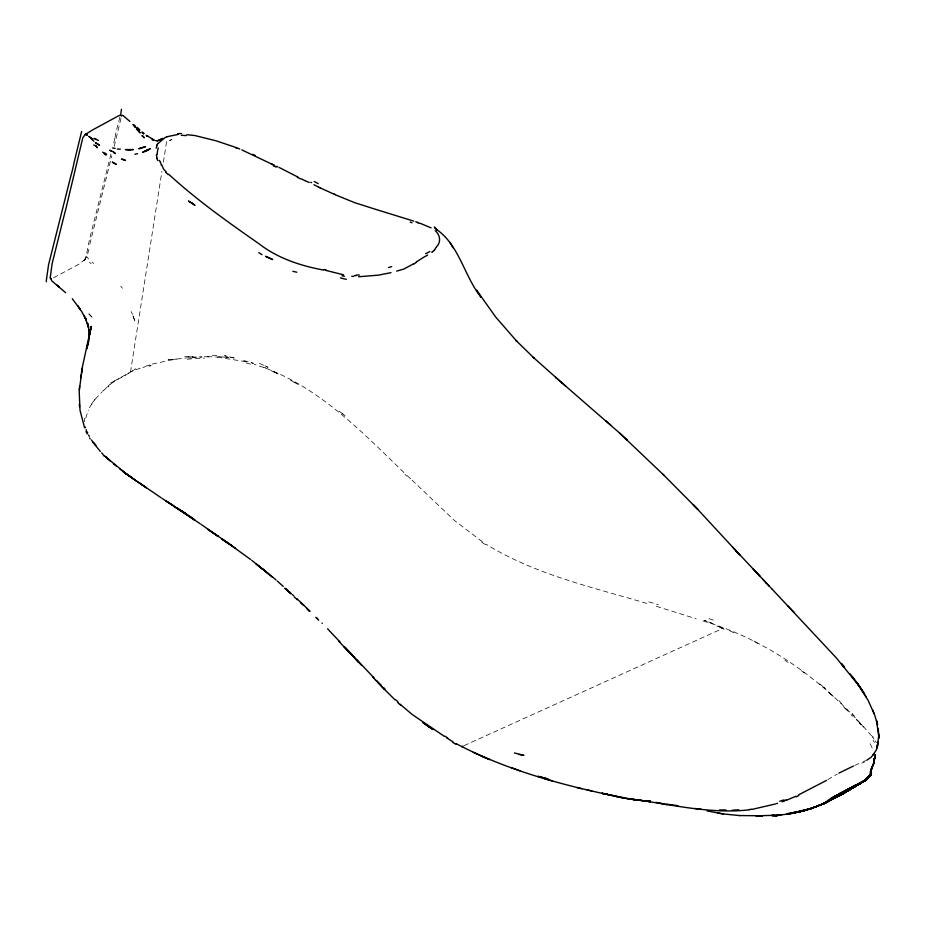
<?xml version="1.0" encoding="UTF-8"?>
<svg xmlns="http://www.w3.org/2000/svg" width="925" height="925" viewBox="0 0 925 925"><rect width="100%" height="100%" fill="white"/><g stroke="black" fill="none" stroke-linecap="round" stroke-linejoin="round"><path stroke-width="0.69" stroke-dasharray="4.62 3.47" d="M130.483 372.047L161.944 171.287M163.367 162.233L166.916 139.594M89.818 244.258L111.798 155.689M114.804 138.368L113.081 145.861M88.927 249.299L86.846 256.78L83.585 261.324L84.233 260.457M85.736 418.146L88.326 410.087M114.191 146.393L121.071 117.961M110.965 154.082L90.488 235.517A184.006 78.926 -49.6 0 0 88.777 243.021L86.453 254.722A33.531 14.384 -49.6 0 1 85.181 258.595L84.163 260.572M119.892 117.14L116.33 130.853A235.667 101.068 -49.6 0 0 114.839 138.345M854.492 716.112L852.075 713.418M93.772 263.475L91.968 262.076M801.374 670.625L804.392 673.018M88.603 259L86.846 256.78M833.217 696.456L827.852 691.345L833.252 696.386M132.564 314.396L131.119 311.586M92.35 402.93L94.662 399.773M91.829 403.762L89.505 407.613A105.982 60.252 26.1 0 0 88.638 410.214M863.441 727.131L861.256 724.344M874.368 742.486L873.084 740.173M95.229 399.126L101.762 392.292M85.424 259.116L78.891 264.192L52.956 278.101M107.67 386.604L110.087 384.153M106.838 387.425L102.467 391.622M784.886 660.277L788.1 662.439M733.745 632.642L729.732 630.781M135.813 368.728L124.632 375.747L110.121 383.297M149.908 366.15L150.787 365.618M114.388 380.996L130.749 371.896A118.053 70.913 4.3 0 1 132.68 371.017L143.317 367.052M827.782 779.659L837.218 774.086M464.038 745.643L723.604 628.063M854.7 765.472L860.285 762.94M169.784 140.45L171.842 139.548L167.795 141.248M866.158 760.454L863.06 761.761M152.29 364.068L173.102 359.559M145.202 366.404L150.312 364.739M176.733 359.085L186.792 357.882M192.25 357.281L201.974 356.981L192.342 357.189L197.152 357.015M204.298 356.772L212.241 356.877M207.454 356.703L217.78 357.062M188.538 356.772L192.654 356.923L184.746 356.298M187.359 357.767L191.117 358.033M218.323 356.587L228.741 357.466M217.34 357.177L244.501 361.478M223.445 357.062L228.591 357.593M243.645 360.438L253.45 363.363L248.733 361.733M646.783 603.424C592.139 587.144 535.055 574.518 486.007 544.201M656.299 606.268L696.167 618.779M263.741 367.514L254.282 364.311M703.046 620.999C769.669 640.389 827.031 683.679 871.639 735.965M265.706 368.173C321.438 389.333 363.56 433.455 405.462 474.051M259.451 363.375L267.996 367.283L263.845 365.213M294.416 382.453L290.751 380.314L298.22 384.534M753.979 641.013L757.471 643.418M482.341 541.773L454.533 520.544L411.764 479.902M339.163 411.232L345.337 415.938L342.296 413.487M89.343 262.226L91.089 263.637M88.858 313.945L92.847 318.142L89.089 313.864M407.208 475.681L410.168 478.364A97.275 73.144 -68 0 1 411.729 479.936M839.044 700.63L841.496 703.613M120.759 286.207L122.424 288.265M872.46 736.994L873.905 738.971M870.182 743.735L872.576 748.845M875.2 740.867L876.472 742.775M110.364 384.303A33.439 21.448 9.1 0 1 114.793 381.32M108.838 386.315A61.894 17.575 -28.9 0 1 108.005 387.147M103.172 390.708A16.708 1.122 -47.2 0 1 102.502 391.368M95.044 399.45A13.759 1.468 -56.9 0 1 94.5 400.074M92.13 403.566A24.142 2.74 -65.9 0 1 91.61 404.364M84.418 421.696A105.959 54.725 -9.6 0 1 84.638 418.25M861.788 763.102A64.715 16.766 -10.4 0 1 864.54 761.98M851.093 714.713A80.637 3.237 51 0 1 852.341 716.32M872.518 736.138A104.398 31.519 20 0 1 873.304 737.179M708.955 618.663A276.98 36.364 14.5 0 1 716.401 621.126M648.783 601.863A477.103 169.391 9.9 0 1 658.392 604.742M485.417 544.617A98.732 63.386 11.1 0 1 481.728 542.154M406.688 476.028A137.663 99.345 -18.9 0 1 404.965 474.375M263.949 367.294A38.249 21.263 1.3 0 1 265.938 367.977M246.085 362.97A55.257 35.046 -0.7 0 1 253.6 365.097M244.582 361.317A110.179 76.787 -3.8 0 1 246.744 361.837M212.264 355.258A56.483 35.543 2.3 0 1 217.606 355.57M187.255 359.247A123.834 80.857 3.5 0 1 204.471 358.148M172.906 359.524A90.557 8.475 -6 0 1 176.548 359.039M151.168 365.433A30.803 7.123 -24.7 0 1 148.983 366.127M142.924 367.514A70.323 17.344 -27.5 0 1 144.797 366.878M843.635 706.908L848.919 711.868L843.588 706.943M172.501 359.756L168.153 359.513L172.397 359.802M234.025 357.975L224.532 355.709L234.025 357.975M712.921 623.67L704.087 620.236L712.921 623.67M721.084 627.601L716.713 625.982L724.946 629.567L721.084 627.601M275.026 372.417L270.782 370.601L279.015 374.371L275.026 372.417M822.545 686.246L819.689 683.922L825.262 688.628L822.545 686.246M858.724 721.986L856.365 719.384L860.967 724.703L858.724 721.997M134.877 320.894L132.437 314.535L134.877 320.894"/><path stroke-width="1.39" d="M519.862 770.779L515.398 769.114M429.558 727.235L422.956 722.633L433.016 729.571L429.57 727.166M871.142 774.722C853.844 792.216 883.548 761.125 865.453 780.237L845.381 791.627L865.407 780.318L871.119 774.803M877.432 745.851L876.368 749.932L873.165 754.638M873.813 761.206L873.663 763.46L874.668 757.818M72.289 298.706L81.793 311.656L86.152 319.853L85.227 317.784L88.684 328.56L88.858 338.619L91.182 326.409L82.452 366.728L79.192 391.24L80.024 410.33L84.58 427.743M79.296 389.795L79.608 386.234M845.369 791.754L865.627 780.157L871.061 775.046M871.003 773.901L865.453 780.237L835.252 797.315L844.305 792.864M211.432 531.771L218.288 536.488L214.843 534.072M156.256 148.162L156.487 146.821A20.084 9.736 58.3 0 1 156.776 146.104M870.934 771.265L870.622 773.404L871.5 769.033L870.61 773.427L871.523 768.999M82.209 368.127L81.527 372.625L81.805 370.786M81.261 374.116L80.602 377.851M873.663 763.252L874.819 756.985M873.697 761.506L874.194 758.754M877.131 747.932L878.368 741.769M877.305 747.099L878.715 735.745L876.495 720.552L877.548 724.518M90.141 331.451L90.627 329.208L89.401 334.919M88.939 337.128L89.679 333.682M87.794 343.938L86.742 348.806L88.569 341.198L87.089 346.852M632.237 799.385L602.025 793.315L612.431 795.581L602.025 793.407L607.413 793.962M628.075 798.784L650.287 801.582L633.047 799.501M874.345 759.159L875.443 754.719L875.223 755.563M120.851 113.532L121.476 109.289M87.505 345.198L89.089 339.209M871.442 769.091L870.506 773.554L870.136 771.878M655.848 802.368L661.352 803.247M666.809 804.149L678.002 805.687M156.707 146.034L157.412 144.427M871.57 768.513L872.437 766.004M872.414 766.467L873.593 763.645L871.547 768.929L873.42 763.877M843.947 792.528L843.993 792.436C822.649 805.976 797.396 815.364 771.982 815.133L776.156 815.665L781.452 814.832M591.873 791.002L586.855 789.811M719.558 809.953L725.963 809.976M272.574 259.543L265.533 256.306L272.621 259.463M732.195 810.242L738.717 809.78M81.631 131.466L74.023 162.765A168.466 72.266 -49.6 0 1 72.902 168.038A188.954 81.053 -49.6 0 1 70.786 176.201L48.528 264.897L46.273 280.969A10.661 4.567 -49.6 0 0 46.435 281.605L46.481 281.709M436.646 246.663C441.26 242.084 440.115 234.696 435.247 230.776M436.45 246.952L434.553 249.715M157.921 143.595L164.477 138.045A11.331 7.03 7.1 0 1 167.009 136.761M871.986 756.234L871.362 757.043A18.234 4.914 -8.2 0 1 870.992 757.39L866.875 760.13M786.632 814.116L803.305 810.947L811.491 808.415L823.782 803.652L843.924 792.609M872.46 755.575L872.923 754.962M871.13 774.583L865.476 780.272L845.011 792.378L865.534 780.261L845.068 791.28L863.73 780.931M870.853 773.855L864.678 780.735M433.941 250.455L432.692 251.704M859.498 783.637L844.826 792.54L865.442 780.307L870.911 775.231M844.571 791.569L838.848 794.089L856.515 784.666L838.848 794.089M787.025 813.711L798.344 811.549M865.603 780.18L871.072 774.942M865.453 780.237L844.883 792.494L864.378 780.897M95.46 142.797L99.495 145.156L95.518 142.739M93.876 141.19L92.142 139.698M829.852 798.992L823.944 803.501L811.884 808.207L823.944 803.501L843.924 792.922L823.897 803.594L843.901 792.69L823.851 803.617L811.456 808.438L823.909 803.548L843.924 792.898L823.978 803.548L844.062 792.956L824.094 803.478L844.028 792.956L829.494 800.518M117.382 149.075L120.343 149.133M413.972 263.602L404.109 268.932A21.102 13.517 -7.6 0 1 402.849 269.348L396.698 271.118M849.312 789.36L844.641 792.667L854.399 786.504L844.548 792.713M416.342 261.937L424.425 256.803A48.47 38.977 86.2 0 1 425.419 256.317L427.674 255.08M147.26 150.613L150.289 148.624L144.89 151.584M840.501 793.199L849.786 788.25M862.609 781.891L844.814 792.552L855.405 785.938L853.405 787.059M844.768 792.586L855.405 785.938M856.515 784.666L844.918 791.314L863.002 781.301L844.999 791.291M844.826 792.54L858.469 784.203L857.463 784.782M854.654 785.66L844.918 791.314L855.567 785.175M844.941 791.314L852.677 786.712M844.964 792.413L865.037 780.538L844.964 792.424L864.112 781.047M845.138 792.228L865.476 780.272L845.068 792.309M826.487 780.411L798.518 794.91M846.248 791.095L847.288 790.505M851.382 788.204L852.399 787.626M838.917 773.115L853.405 766.05M834.269 797.87L830.372 800.021L844.213 792.91L831.378 799.466L844.178 792.922L835.252 797.315M823.851 803.628L843.901 792.702M831.876 797.882L831.147 798.275L844.71 791.442L830.638 798.564M824.383 803.316L844.062 792.956L828.58 801.015M825.655 802.622L844.074 792.956L827.551 801.582M826.487 802.16L844.086 792.956M832.743 797.419L844.745 791.43L837.992 794.552M122.979 471.368L126.112 473.785L119.845 468.94M844.768 791.407L833.76 796.853L844.779 791.395L834.905 796.228M795.986 796.194L786.435 800.31M838.027 795.754L844.236 792.898M461.783 746.66L462.916 746.151M426.298 724.992L429.697 727.304M166.963 136.715L178.062 134.483M784.377 801.05L782.087 801.813M777.59 803.282L776.676 803.582M775.636 803.929L751.586 809.502M798.032 811.965L811.583 808.369L792.251 813.087L803.362 810.959L811.734 808.288L798.252 811.872M786.528 814.266L803.305 810.947L811.676 808.323L792.205 813.202M122.736 115.498L120.516 115.058L118.157 116.041L92.697 129.882L85.389 134.368L82.984 137.478A5.908 2.532 -49.6 0 0 82.707 138.183L66.057 208.113A290.959 124.782 -49.6 0 1 64.461 214.161L52.112 263.683L50.216 277.627L51.788 280.911L65.617 292.67M391.009 272.655L378.441 275.153L358.588 276.748M667.098 804.704L661.664 803.732M134.865 154.267L137.524 153.666M786.62 814.231L792.135 813.225M803.27 810.947L798.263 811.641M749.481 809.803C712.435 814.046 675.493 805.455 639.048 800.137M776.191 815.665L781.486 814.971L776.156 815.63M51.303 278.564L50.389 278.321M130.622 149.746L133.292 149.561L125.465 149.607L130.622 149.746L127.927 149.804M762.327 815.792L739.734 815.549M771.913 815.376L762.142 815.665M776.364 815.677L771.982 815.688L776.295 815.7M650.541 800.946L644.69 800.749L650.275 801.617M739.942 815.619L723.292 813.919L707.139 810.959M694.964 808.496L700.907 809.109M633.532 799.558L639.048 800.171L628.098 798.576M353.558 276.471L351.708 276.24M186.815 134.715L193.602 135.42A7.516 1.85 5.9 0 1 195.071 135.593L216.068 140.808L236.025 147.526M581.848 788.747L576.865 787.557M323.704 270.054C300.683 265.88 277.835 258.353 259.093 243.83C227.92 222.104 196.782 200.031 168.697 174.27M628.063 798.703L633.637 799.547M717.592 813.017L723.269 813.954M628.225 798.911L612.963 795.801L623.253 798.021M518.983 754.453L523.932 755.401L514.427 752.938M326.051 270.458L343.522 274.783M112.573 147.907L115.116 148.439M602.025 793.315C551.832 782.249 501.708 767.704 456.06 743.607M292.89 271.314L296.809 272.239M552.456 780.966L542.929 778.191M120.574 115.07L121.337 116.111M415.753 221.757L418.169 222.52M155.481 140.554L156.892 141.016M413.776 221.121L376.741 209.686A32.872 5.33 8.8 0 0 375.145 209.177L354.761 202.702L335.081 194.678M510.993 767.496L515.398 769.138M481.335 756.188L489.66 759.587L473.276 752.36M237.39 148.046L239.772 149.041M272.297 164.303L274.494 165.205M420.181 223.283L431.119 227.908M298.127 177.184L278.957 167.356M93.76 144.947L95.876 145.849L97.391 147.746L95.876 145.826M241.864 149.931L271.025 163.748M111.763 151.191L109.74 150.278L113.81 152.07M96.293 139.34L93.992 138.345L98.466 140.496M309.216 182.502L304.741 180.56M320.108 187.844L334.017 194.157M318.836 187.255L313.933 184.711M276.829 166.269L277.581 166.65M154.302 140.022L146.774 135.651M301.851 179.011L303.839 180.121A11.169 3.388 13.5 0 0 304.776 180.548M434.9 228.383C459.112 243.633 463.841 275.812 481.092 297.26L476.572 290.173L495.788 317.148L516.994 341.498L515.942 340.388L534.118 358.137L533.205 357.328L561.695 382.638L555.555 377.273L556.607 378.198M453.134 741.919L446.833 737.988M258.78 252.652L262.041 254.687M232.233 545.9L222 539.067L225.446 541.46M180.34 510.496L173.669 506.033L190.723 517.364M161.968 498.297L199.939 523.585M160.973 497.65L127.812 475.057L104.687 456.071M177.658 508.207L179.947 509.721M444.046 736.138L412.226 714.528L400.097 704.214M214.889 534.107L211.548 531.84L218.323 536.523M138.958 482.85L132.391 478.19L135.64 480.618M200.933 524.267L211.894 531.84M191.174 517.584L188.966 515.942L194.585 519.942L188.897 515.965L194.585 519.942M212.889 532.534L223.862 540.165M126.066 473.762L132.368 478.156L125.916 473.554M235.563 548.259L221.85 538.94M224.856 540.859L250.652 559.509M191.336 517.514L194.655 519.942M122.944 471.392L129.084 475.889M104.375 153.642L106.144 154.984L102.687 152.128M251.785 560.365L274.02 578.183M129.789 476.086L132.888 478.468M104.826 152.926L106.583 154.29M113.347 463.772L116.377 466.154M142.149 131.928L143.953 133.408M133.72 124.782L135.432 126.205M129.916 121.464L123.245 115.729M268.724 574.101L262.11 568.563L272.066 576.969M397.947 702.827L400.907 705.382M565.73 386.13L560.631 381.724L618.698 432.241L663.896 475.196M274.829 578.888L276.043 579.952M290.67 593.041L285.987 588.878M610.754 425.153L605.678 420.644M277.246 581.027L283.223 586.415M292.231 594.417L293.78 595.816M300.463 602.672L303.666 605.54M626.618 439.456L627.393 440.15L619.715 433.166M294.254 596.879L297.399 599.758M296.844 598.614L305.447 606.788M306.083 607.39L307.354 608.604M166.338 172.142L163.459 168.928L161.898 165.113M308.002 609.205L310.118 611.24M663.028 474.352L697.704 509.317L693.345 504.842L697.057 508.623L739.757 554.838L732.6 547.149M383.887 688.801L395.067 699.855M383.748 687.772L384.973 688.975M136.461 128.864L140.172 132.922L136.495 128.841M380.094 684.118L381.308 685.344M352.726 655.698L349.928 652.9L361.374 665.156M315.795 617.333L318.697 620.259M859.949 686.986L836.535 658.126L772.294 589.364M376.44 680.418L378.868 682.881M375.55 680.095L378.383 682.997M787.603 605.609L794.032 612.234M344.343 647.176L338.677 641.106M374.024 677.921L357.096 660.011M762.894 579.374L766.27 582.935L735.93 550.653L736.416 551.173M395.993 699.924L398.051 702.087M339.984 641.904L331.936 633.452M355.558 659.028L358.518 662.127M358.692 662.393L353.385 656.334M769.218 586.126L765.993 582.646L772.329 589.398M344.909 647.084L354.668 657.432M753.031 568.875L760.003 576.391L756.696 572.772M331.347 632.816L330.156 631.532M329.554 630.896L327.577 628.769M102.929 454.279L101.646 452.868M95.714 445.214L93.228 442.439L95.703 445.237M841.311 663.618L844.502 667.202L841.623 663.953L844.12 666.763M306.637 608.407L309.285 611.39M372.636 676.811L375.388 679.933M99.773 450.695L100.386 451.423M99.172 449.966L96.293 446.44M852.468 676.892L849.855 673.631M95.853 445.885L93.228 442.485M859.394 686.188L852.064 676.452L859.707 686.639L862.135 690.27L856.932 682.812L868.217 700.56L874.564 714.724L877.513 724.379M92.986 442.15L91.483 439.942M78.983 307.401L80.382 309.401L77.688 305.516M159.262 160.372L160.58 162.303M864.089 693.334L861.88 689.888L866.182 696.883M453.123 247.912L449.92 242.5M89.32 436.369L88.58 435.028M84.094 315.506L86.037 319.507L85.193 317.726M86.002 431.478L87.227 433.998M872.703 710.111L874.298 714.065M86.453 430.472L86.152 429.593M79.33 404.075L79.585 406.688M878.195 728.438L878.565 732.808M157.123 144.543A15.771 5.261 -34.2 0 1 157.597 143.71M157.238 154.614A46.539 26.837 -24.2 0 1 158.256 147.896M157.296 158.325A41.082 24.859 -10.2 0 1 156.36 154.833M157.851 160.557A52.263 29.542 4 0 1 156.764 158.267M160.407 162.418A26.004 17.656 -41 0 1 161.412 165.367M168.234 174.594A143.525 99.969 -21.2 0 1 165.899 172.432M323.97 269.58A90.384 60.449 -39.6 0 1 326.305 270.019M344.424 276.286A110.306 48.528 -13.5 0 1 342.088 275.766M346.366 279.315A72.67 27.38 -9.1 0 1 340.458 277.882M356.137 275.685A42.145 20.5 -14.5 0 1 354.391 275.546M359.363 275.014A31.993 18.338 -19.7 0 1 356.322 275.026M391.714 266.654A69.965 7.03 -14.5 0 1 388.535 267.487M414.088 263.926A114.076 85.204 -76.9 0 1 416.447 262.249M429.882 251.484A33.127 17.656 -1 0 1 425.581 253.681M432.576 251.623A34.618 22.94 15.8 0 1 431.744 252.317M434.75 249.75A22.709 12.43 -4.8 0 1 434.149 250.502M434.38 226.949A49.071 19.02 -9.3 0 1 437.109 230.394M417.383 222.636A38.769 8.984 1.7 0 1 419.418 223.376M412.041 222.775A82.233 25.079 -3.9 0 1 410.18 222.046M335.301 194.539A23.217 12.013 -1 0 1 334.237 194.042M319.992 187.856A18.188 4.348 15.8 0 1 318.72 187.255M314.257 181.543A57.188 22.663 9.8 0 1 318.235 183.659M310.754 182.26A70.543 19.078 15.1 0 1 311.667 182.676M297.387 177.392A17.748 4.706 16.1 0 1 300.937 179.045M275.396 166.407A46.574 7.331 21.1 0 1 276.714 167.067M273.153 165.806A23.171 7.828 13.7 0 1 275.303 166.731M272.401 164.245A25.229 10.36 10.7 0 1 271.129 163.702M252.745 154.359A82.383 0.636 22.9 0 1 255.312 155.469M235.748 147.861A37.925 23.807 3.2 0 1 237.089 148.358M181.3 135.316A22.35 9.053 -0.2 0 1 186.156 135.64M177.646 133.72A14.523 5.723 -1 0 1 181.566 133.547M85.354 427.604A65.814 34.237 -5.9 0 1 85.447 427.084M87.678 432.669A68.496 30.687 21 0 1 87.308 431.882M90.13 438.889A116.677 47.672 24.6 0 1 89.598 437.999M104.398 456.291A113.301 76.844 -29.9 0 1 103.334 455.169M317.703 618.478A49.291 31.358 8.8 0 1 317.414 618.201M322.247 623.346A32.317 18.442 15.7 0 1 321.993 623.045M447.7 737.977A153.168 43.81 21.5 0 1 444.925 736.15M455.956 744.255A150.451 106.144 71.4 0 1 453.007 742.59M751.458 809.248A29.924 7.527 -7.2 0 1 749.423 809.537M779.706 801.235A43.672 5.816 -20.2 0 1 783.833 799.94M786.4 799.778A65.351 44.458 -39.3 0 1 784.377 800.518M798.68 795.616A80.105 55.928 -44 0 1 796.101 796.899M873.512 754.684A16.13 1.064 -47.2 0 1 873.905 754.187M877.039 745.053A60.437 17.321 -7.3 0 1 877.409 745.851M290.924 593.677L284.784 588.196L290.924 593.746M870.888 770.826L870.645 772.976L871.535 768.34L870.888 770.826M874.067 760.2L873.686 763.368L874.564 758.269L873.674 763.368L874.067 760.2M85.389 134.368L87.216 134.969L85.389 134.368M870.714 773.855L865.28 780.33L870.714 773.855M148.208 149.549L142.577 152.359L148.208 149.549M159.62 139.825L157.389 140.877L162.916 138.415L159.62 139.825M844.814 791.372L839.692 793.627L844.837 791.361M145.213 146.797L138.993 148.671L145.213 146.797M762.246 815.781L756.349 816.162L762.246 815.781M123.626 159.516L121.441 159.112L125.465 160.395L123.626 159.516M547.912 778.954L538.292 776.376L547.912 778.954M116.307 164.384L112.434 162.199L116.307 164.384M153.596 140.161L152.093 139.467L153.562 140.161M191.787 202.91L188.446 201.037L194.978 205.315L191.787 202.91M147.803 136.299L146.185 135.351L147.815 136.322M173.148 505.501L166.246 501.107L173.148 505.501M92.627 139.317L88.997 136.472L92.627 139.317M146.312 487.695L139.548 483.104L146.312 487.695M115.371 153.504L113.59 152.336L115.371 153.504M184.561 512.785L181.092 510.473L184.561 512.785M228.764 543.669L225.376 541.403L228.752 543.727M187.879 515.144L184.48 512.797L187.867 515.167M211.42 531.817L208.044 529.447L211.42 531.817M143.618 133.767L142.08 132.576L143.629 133.79M262.584 569.118L256.19 563.949L262.584 569.118M110.098 460.708L105.242 456.488L110.098 460.696M58.749 286.692L57.026 285.247L58.749 286.692M138.588 128.864L136.865 127.407L139.814 130.194L138.588 128.864M143.329 136.646L142.022 135.524L144.323 137.767L143.329 136.646M383.84 688.743L378.279 682.847L383.84 688.743M350.043 653.212L344.297 647.118L350.043 653.212M134.333 125.904L133.015 124.401L135.42 127.396L134.333 125.904M88.106 325.207L87.482 323.033L88.603 327.346L88.106 325.207M878.738 738.243L878.623 733.814L878.738 738.243"/></g></svg>
